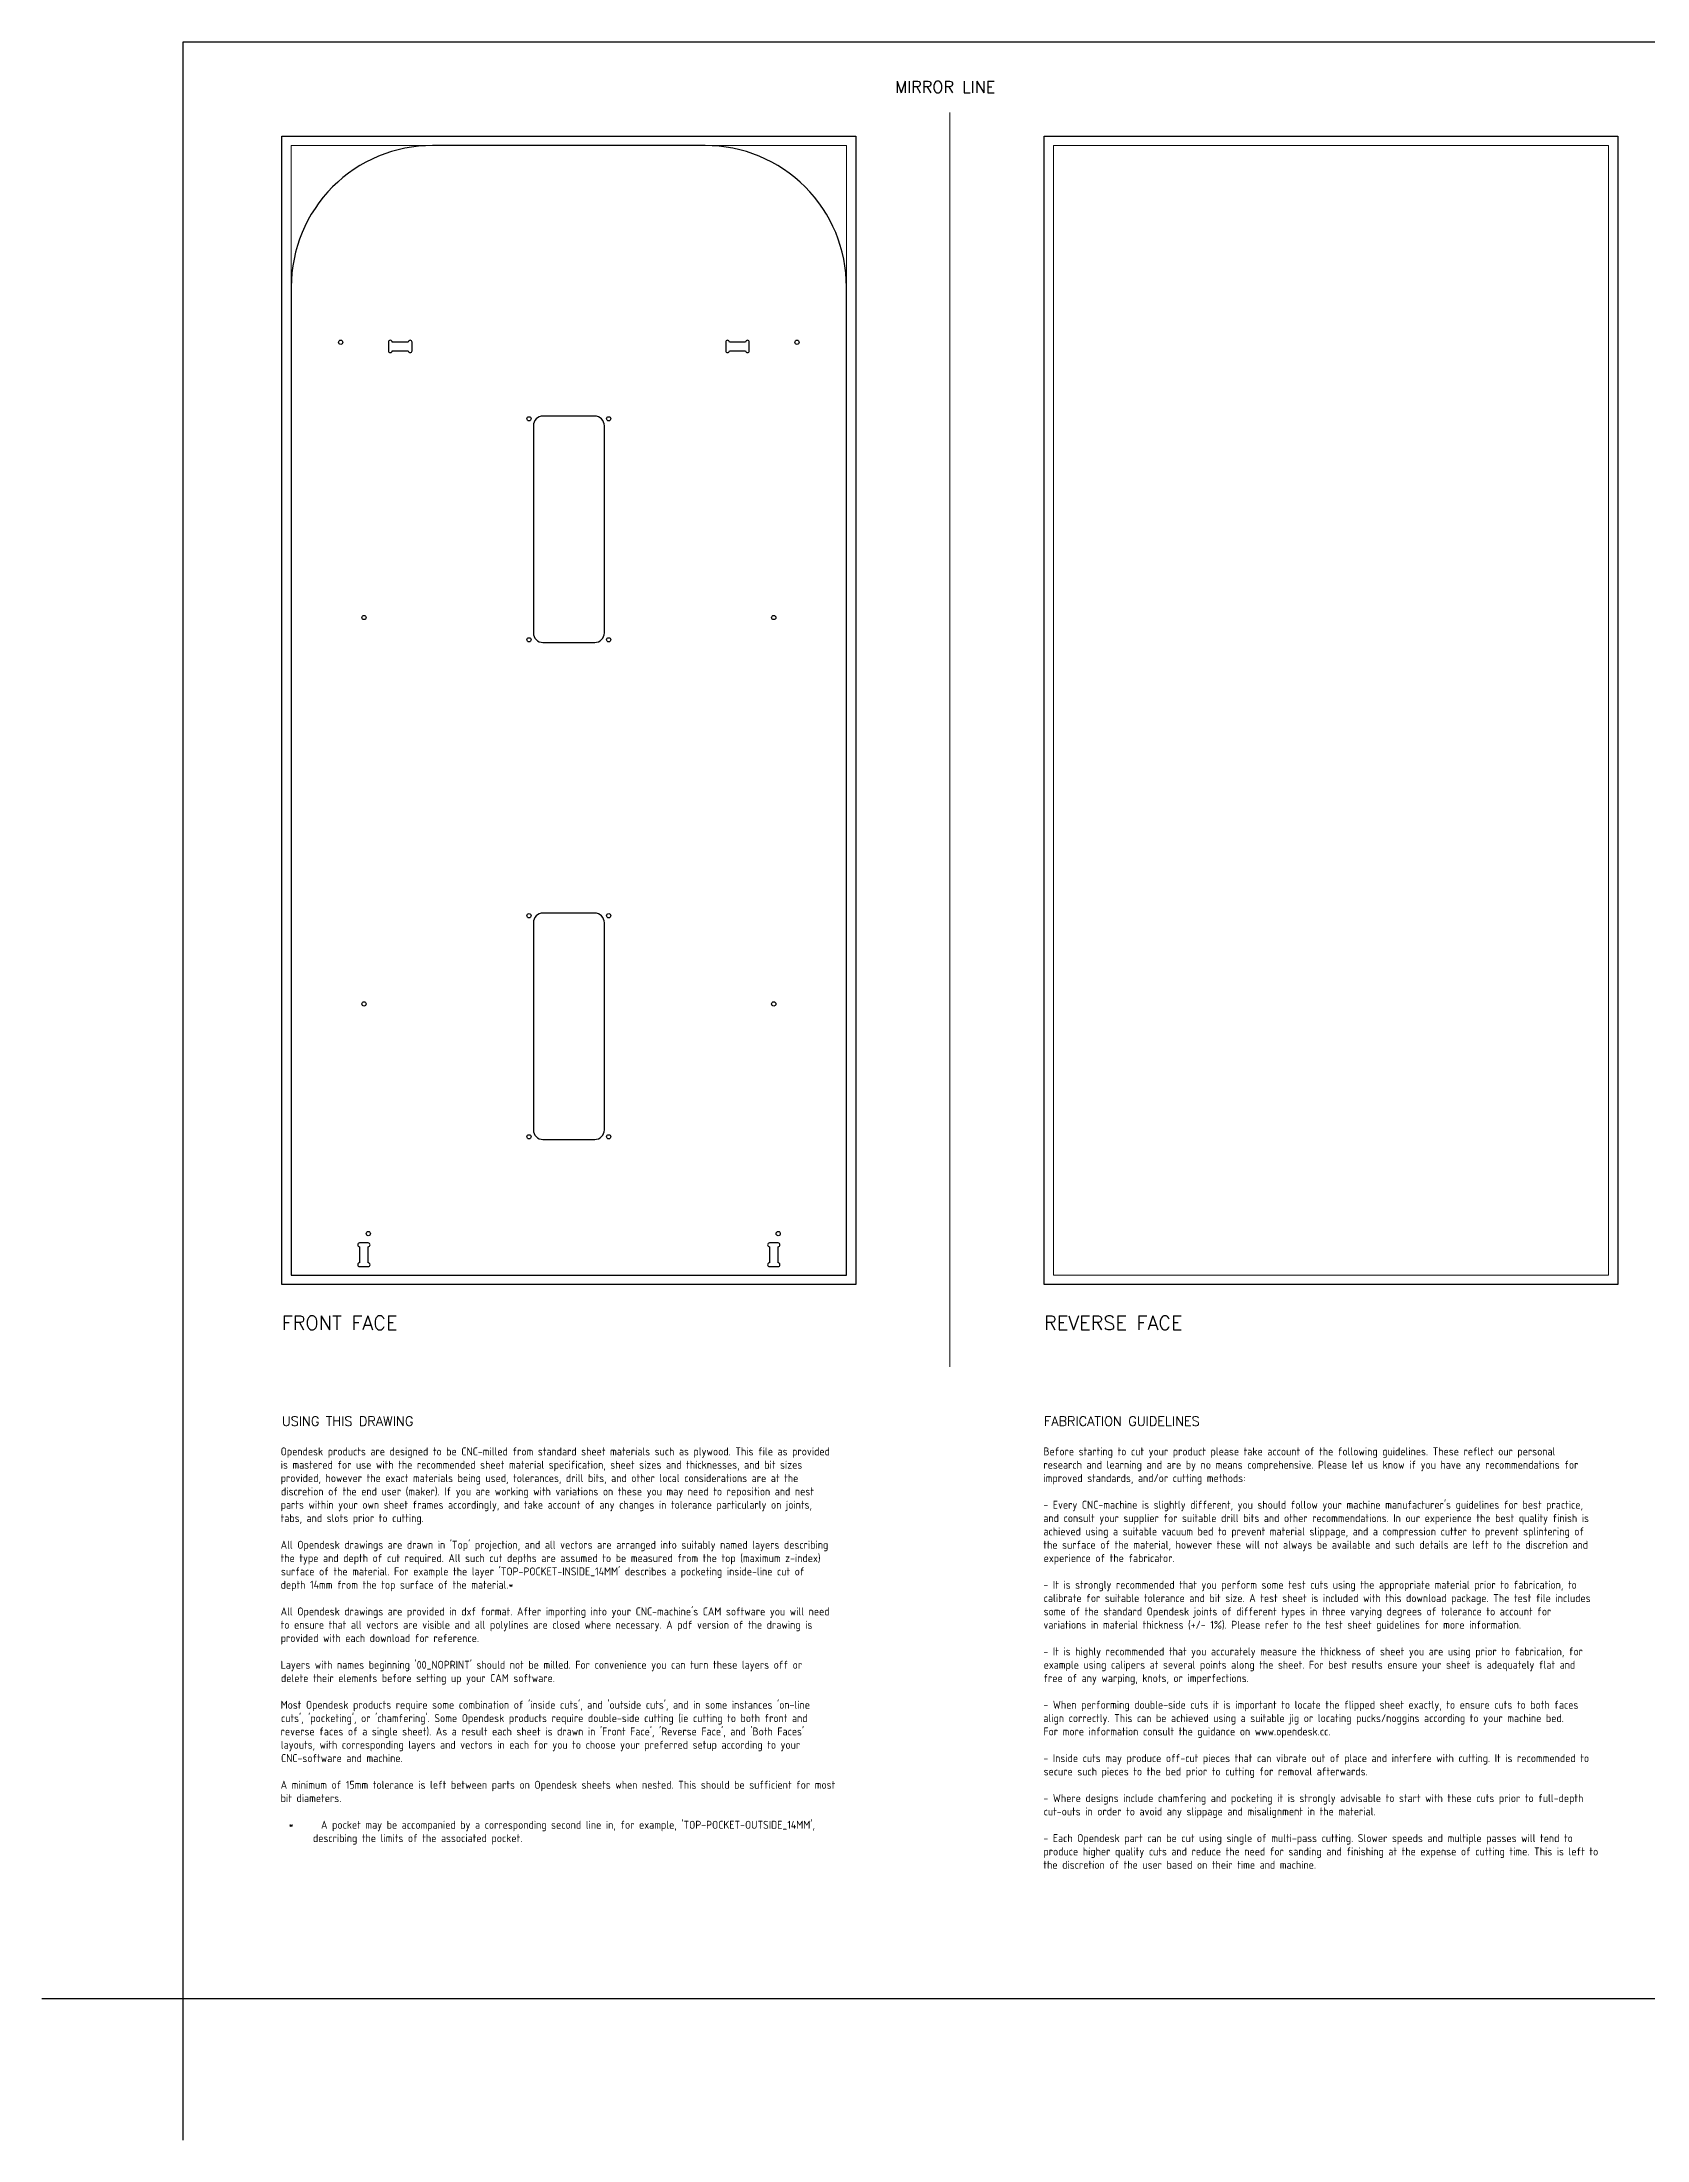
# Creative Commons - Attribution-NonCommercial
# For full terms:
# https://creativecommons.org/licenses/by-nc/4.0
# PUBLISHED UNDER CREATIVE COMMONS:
# Model space of a CAD drawing. Header units: millimetres. Extents: x -300 to 5880, y -300 to 4158.
# Drawn here: x -300 to 3112, y -300 to 4158 of the extents above; entities that cross this region are included whole.
import ezdxf
from ezdxf.enums import TextEntityAlignment as Align

# ---------------------------------------------------------------- set-up
doc = ezdxf.new("R2010")
doc.units = ezdxf.units.MM
doc.layers.add('00-NOPRINT_TEXT', color=7, linetype='Continuous', lineweight=25)
doc.layers.add('00_NOPRINT_TOLERANCE', color=7, linetype='Continuous', lineweight=5)
for name, color, linetype, lineweight, true_color in [('BOARD_$TH-NOMINAL', 3, 'Continuous', 30, 0x00ff00), ('TOP-CUT-INSIDE_18.000MM', 1, 'Continuous', 25, 0xff1c00), ('TOP-CUT-OUTSIDE_18.000MM', 220, 'Continuous', 25, 0xff00d1), ('TOP-HOLE-9.000MM-DIAM_13.000MM', 190, 'Continuous', 25, 0x9500ff), ('TOP-POCKET-INSIDE_9.000MM', 60, 'Continuous', 25, 0xb0ff00)]:
    doc.layers.add(name, color=color, linetype=linetype, lineweight=lineweight, true_color=true_color)
doc.layers.add('TOP-CHAMFER-12.000MM', color=114, linetype='Continuous')
doc.styles.add('OD-ISOCP-17_240', font='isocp.shx')
doc.styles.add('OD-ISOCP-17_241', font='isocp.shx')
doc.styles.add('OD-ISOCP-17_242', font='isocp.shx')
doc.styles.add('OD-ISOCP-17_243', font='isocp.shx')
doc.styles.add('OD-ISOCP-17_244', font='isocp.shx')
doc.styles.add('OD-ISOCP-17_245', font='isocp.shx')
doc.styles.add('OD-ISOCP-17_246', font='isocp.shx')
doc.styles.add('OD-ISOCP-17_247', font='isocp.shx')
doc.styles.add('OD-ISOCP-17_248', font='isocp.shx')
doc.styles.add('OD-ISOCP-17_249', font='isocp.shx')
doc.styles.add('OD-ISOCP-17_250', font='isocp.shx')
doc.styles.add('OD-ISOCP-17_251', font='isocp.shx')
doc.styles.add('OD-ISOCP-17_252', font='isocp.shx')
doc.styles.add('OD-ISOCP-17_253', font='isocp.shx')
doc.styles.add('OD-ISOCP-17_254', font='isocp.shx')
doc.styles.add('OD-ISOCP-17_255', font='isocp.shx')
doc.styles.add('OD-ISOCP-17_256', font='isocp.shx')
doc.styles.add('OD-ISOCP-17_257', font='isocp.shx')
doc.styles.add('OD-ISOCP-17_258', font='isocp.shx')
doc.styles.add('OD-ISOCP-17_259', font='isocp.shx')
doc.styles.add('OD-ISOCP-17_260', font='isocp.shx')
doc.styles.add('OD-ISOCP-17_261', font='isocp.shx')
doc.styles.add('OD-ISOCP-17_262', font='isocp.shx')
doc.styles.add('OD-ISOCP-17_263', font='isocp.shx')
doc.styles.add('OD-ISOCP-17_264', font='isocp.shx')
doc.styles.add('OD-ISOCP-17_265', font='isocp.shx')
doc.styles.add('OD-ISOCP-17_266', font='isocp.shx')
doc.styles.add('OD-ISOCP-17_267', font='isocp.shx')
doc.styles.add('OD-ISOCP-17_268', font='isocp.shx')
doc.styles.add('OD-ISOCP-17_269', font='isocp.shx')
doc.styles.add('OD-ISOCP-17_270', font='isocp.shx')
doc.styles.add('OD-ISOCP-17_271', font='isocp.shx')
doc.styles.add('OD-ISOCP-17_272', font='isocp.shx')
doc.styles.add('OD-ISOCP-17_273', font='isocp.shx')
doc.styles.add('OD-ISOCP-17_274', font='isocp.shx')
doc.styles.add('OD-ISOCP-17_275', font='isocp.shx')
doc.styles.add('OD-ISOCP-17_276', font='isocp.shx')
doc.styles.add('OD-ISOCP-17_277', font='isocp.shx')
doc.styles.add('OD-ISOCP-17_278', font='isocp.shx')
doc.styles.add('OD-ISOCP-17_279', font='isocp.shx')
doc.styles.add('OD-ISOCP-17_280', font='isocp.shx')
doc.styles.add('OD-ISOCP-17_281', font='isocp.shx')
doc.styles.add('OD-ISOCP-17_282', font='isocp.shx')
doc.styles.add('OD-ISOCP-17_283', font='isocp.shx')
doc.styles.add('OD-ISOCP-17_284', font='isocp.shx')
doc.styles.add('OD-ISOCP-17_285', font='isocp.shx')
doc.styles.add('OD-ISOCP-17_286', font='isocp.shx')
doc.styles.add('OD-ISOCP-17_287', font='isocp.shx')
doc.styles.add('OD-ISOCP-17_288', font='isocp.shx')
doc.styles.add('OD-SIMPLEX-20_87', font='simplex.shx')
doc.styles.add('OD-SIMPLEX-20_88', font='simplex.shx')
doc.styles.add('OD-SIMPLEX-25_89', font='simplex.shx')
doc.styles.add('OD-SIMPLEX-30_88', font='simplex.shx')
doc.styles.add('OD-SIMPLEX-30_89', font='simplex.shx')

# ---------------------------------------------------------------- blocks, each defined once
blk = doc.blocks.new('Borders Opendesk_7')
at = {"layer": '00-NOPRINT_TEXT'}
for p, q in [((0, 4158), (5880, 4158)), ((0, 0), (0, 4158)), ((0, 0), (-300, 0)), ((0, -300), (0, 0)), ((5880, 0), (0, 0))]:
    blk.add_line(p, q, dxfattribs=at)
at = {"layer": '00_NOPRINT_TOLERANCE', "ltscale": 0.379043}
blk.add_line((1630, 1343.2), (1630, 4008), dxfattribs=at)
at = {"layer": '00_NOPRINT_TOLERANCE', "ltscale": 0.379202}
for p, q in [((210, 3958), (1430, 3958)), ((210, 1518), (210, 3958)), ((1430, 3958), (1430, 1518)), ((1830, 3958), (3050, 3958)), ((1830, 1518), (1830, 3958)), ((3050, 3958), (3050, 1518)), ((1430, 1518), (210, 1518)), ((3050, 1518), (1830, 1518))]:
    blk.add_line(p, q, dxfattribs=at)
at = {"layer": '00_NOPRINT_TOLERANCE', "ltscale": 0.380876}
for p, q in [((230, 3938), (1410, 3938)), ((1850, 3938), (3030, 3938)), ((1410, 1538), (230, 1538)), ((3030, 1538), (1850, 1538))]:
    blk.add_line(p, q, dxfattribs=at)
at = {"layer": '00_NOPRINT_TOLERANCE', "ltscale": 0.380023}
for p, q in [((230, 1538), (230, 3938)), ((1410, 3938), (1410, 1538)), ((1850, 1538), (1850, 3938)), ((3030, 3938), (3030, 1538))]:
    blk.add_line(p, q, dxfattribs=at)
at = {"layer": 'BOARD_$TH-NOMINAL'}
for p, q in [((210, 3958), (1430, 3958)), ((210, 1518), (210, 3958)), ((1430, 3958), (1430, 1518)), ((1830, 3958), (3050, 3958)), ((1830, 1518), (1830, 3958)), ((3050, 3958), (3050, 1518)), ((1430, 1518), (210, 1518)), ((3050, 1518), (1830, 1518))]:
    blk.add_line(p, q, dxfattribs=at)
at = {"layer": '00-NOPRINT_TEXT', "style": 'OD-SIMPLEX-25_89'}
blk.add_text('MIRROR LINE', height=25, dxfattribs=at).set_placement((1513.3, 4049.9))
at = {"layer": '00-NOPRINT_TEXT', "color": 7}
for s, height, style, p in [('FRONT FACE', 30, 'OD-SIMPLEX-30_89', (210, 1451.3)), ('REVERSE FACE', 30, 'OD-SIMPLEX-30_88', (1830, 1451.3)), ('USING THIS DRAWING', 20, 'OD-SIMPLEX-20_88', (210, 1237.4)), ('FABRICATION GUIDELINES', 20, 'OD-SIMPLEX-20_87', (1830, 1237.4))]:
    blk.add_text(s, height=height, dxfattribs=dict(at, style=style)).set_placement(p, align=Align.TOP_LEFT)
for s, style, p in [('Opendesk products are designed to be CNC-milled from standard sheet materials such as plywood. This file as provided', 'OD-ISOCP-17_265', (207.4, 1154.7)), ('Before starting to cut your product please take account of the following guidelines. These reflect our personal', 'OD-ISOCP-17_240', (1828.7, 1154.7)), ('is mastered for use with the recommended sheet material specification, sheet sizes and thicknesses, and bit sizes', 'OD-ISOCP-17_266', (207.4, 1126.3)), ('provided, however the exact materials being used, tolerances, drill bits, and other local considerations are at the', 'OD-ISOCP-17_267', (207.4, 1098)), ('research and learning and are by no means comprehensive. Please let us know if you have any recommendations for', 'OD-ISOCP-17_241', (1828.7, 1126.3)), ('improved standards, and/or cutting methods:', 'OD-ISOCP-17_242', (1828.7, 1098)), ('discretion of the end user (maker). If you are working with variations on these you may need to reposition and nest', 'OD-ISOCP-17_268', (208.1, 1069.7)), ('tabs, and slots prior to cutting.', 'OD-ISOCP-17_270', (207.4, 1013)), ('parts within your own sheet frames accordingly, and take account of any changes in tolerance particularly on joints,', 'OD-ISOCP-17_269', (207.4, 1041.3)), ("- Every CNC-machine is slightly different, you should follow your machine manufacturer's guidelines for best practice,", 'OD-ISOCP-17_243', (1828.7, 1041.3)), ('and consult your supplier for suitable drill bits and other recommendations. In our experience the best quality finish is', 'OD-ISOCP-17_244', (1828.7, 1013)), ('achieved using a suitable vacuum bed to prevent material slippage, and a compression cutter to prevent splintering of', 'OD-ISOCP-17_245', (1828.7, 984.7)), ('the type and depth of cut required. All such cut depths are assumed to be measured from the top (maximum z-index)', 'OD-ISOCP-17_272', (207.4, 928)), ("All Opendesk drawings are drawn in 'Top' projection, and all vectors are arranged into suitably named layers describing", 'OD-ISOCP-17_271', (207.4, 956.3)), ('the surface of the material, however these will not always be available and such details are left to the discretion and', 'OD-ISOCP-17_246', (1828.7, 956.3)), ('experience of the fabricator.', 'OD-ISOCP-17_247', (1829.2, 928)), ("surface of the material. For example the layer 'TOP-POCKET-INSIDE_14MM' describes a pocketing inside-line cut of", 'OD-ISOCP-17_273', (208, 899.7)), ('depth 14mm from the top surface of the material.*', 'OD-ISOCP-17_274', (207.4, 871.3)), ('- It is strongly recommended that you perform some test cuts using the appropriate material prior to fabrication, to', 'OD-ISOCP-17_248', (1828.7, 871.3)), ('calibrate for suitable tolerance and bit size. A test sheet is included with this download package. The test file includes', 'OD-ISOCP-17_249', (1829.3, 843)), ('to ensure that all vectors are visible and all polylines are closed where necessary. A pdf version of the drawing is', 'OD-ISOCP-17_276', (207.4, 786.3)), ("All Opendesk drawings are provided in dxf format. After importing into your CNC-machine's CAM software you will need", 'OD-ISOCP-17_275', (207.4, 814.7)), ('variations in material thickness (+/- 1%). Please refer to the test sheet guidelines for more information.', 'OD-ISOCP-17_251', (1828.7, 786.3)), ('some of the standard Opendesk joints of different types in three varying degrees of tolerance to account for', 'OD-ISOCP-17_250', (1829.2, 814.7)), ('provided with each download for reference.', 'OD-ISOCP-17_277', (207.4, 758)), ("Layers with names beginning '00_NOPRINT' should not be milled. For convenience you can turn these layers off or", 'OD-ISOCP-17_278', (207.4, 701.3)), ('- It is highly recommended that you accurately measure the thickness of sheet you are using prior to fabrication, for', 'OD-ISOCP-17_252', (1828.7, 729.7)), ('example using calipers at several points along the sheet. For best results ensure your sheet is adequately flat and', 'OD-ISOCP-17_253', (1829.2, 701.3)), ('delete their elements before setting up your CAM software.', 'OD-ISOCP-17_279', (208.1, 673)), ('free of any warping, knots, or imperfections.', 'OD-ISOCP-17_254', (1828.7, 673)), ("Most Opendesk products require some combination of 'inside cuts', and 'outside cuts', and in some instances 'on-line", 'OD-ISOCP-17_280', (207.4, 616.3)), ('- When performing double-side cuts it is important to locate the flipped sheet exactly, to ensure cuts to both faces', 'OD-ISOCP-17_255', (1828.7, 616.3)), ("reverse faces of a single sheet). As a result each sheet is drawn in 'Front Face', 'Reverse Face', and 'Both Faces'", 'OD-ISOCP-17_282', (207.4, 559.7)), ("cuts', 'pocketing', or 'chamfering'. Some Opendesk products require double-side cutting (ie cutting to both front and", 'OD-ISOCP-17_281', (208.1, 588)), ('align correctly. This can be achieved using a suitable jig or locating pucks/noggins according to your machine bed.', 'OD-ISOCP-17_256', (1828.7, 588)), ('layouts, with corresponding layers and vectors in each for you to choose your preferred setup according to your', 'OD-ISOCP-17_283', (207.8, 531.3)), ('For more information consult the guidance on www.opendesk.cc.', 'OD-ISOCP-17_257', (1828.7, 559.7)), ('CNC-software and machine.', 'OD-ISOCP-17_284', (208.2, 503)), ('- Inside cuts may produce off-cut pieces that can vibrate out of place and interfere with cutting. It is recommended to', 'OD-ISOCP-17_258', (1828.7, 503)), ('secure such pieces to the bed prior to cutting for removal afterwards.', 'OD-ISOCP-17_259', (1829.2, 474.7)), ('A minimum of 15mm tolerance is left between parts on Opendesk sheets when nested. This should be sufficient for most', 'OD-ISOCP-17_285', (207.4, 446.3)), ('bit diameters.', 'OD-ISOCP-17_286', (207.4, 418)), ('- Where designs include chamfering and pocketing it is strongly advisable to start with these cuts prior to full-depth', 'OD-ISOCP-17_260', (1828.7, 418)), ('cut-outs in order to avoid any slippage and misalignment in the material.', 'OD-ISOCP-17_261', (1829.3, 389.7)), ("*      A pocket may be accompanied by a corresponding second line in, for example, 'TOP-POCKET-OUTSIDE_14MM',", 'OD-ISOCP-17_287', (224.4, 361.3)), ('describing the limits of the associated pocket.', 'OD-ISOCP-17_288', (276.1, 333)), ('- Each Opendesk part can be cut using single of multi-pass cutting. Slower speeds and multiple passes will tend to', 'OD-ISOCP-17_262', (1828.7, 333)), ('produce higher quality cuts and reduce the need for sanding and finishing at the expense of cutting time. This is left to', 'OD-ISOCP-17_263', (1828.7, 304.7)), ('the discretion of the user based on their time and machine.', 'OD-ISOCP-17_264', (1828.7, 276.3))]:
    blk.add_text(s, height=17, dxfattribs=dict(at, style=style)).set_placement(p)

msp = doc.modelspace()

# ---------------------------------------------------------------- linework, layer by layer
at = {"layer": 'TOP-CHAMFER-12.000MM'}
msp.add_lwpolyline([(1410, 1538), (1410, 3638, 0.414214), (1110, 3938), (530, 3938, 0.414214), (230, 3638), (230, 1538)], format="xyb", dxfattribs=at)
at = {"layer": 'TOP-CUT-INSIDE_18.000MM'}
for points in [[(765, 2882), (875, 2882, 0.414214), (895.5, 2902.5), (895.5, 3342.5, 0.414214), (875, 3363), (765, 3363, 0.414214), (744.5, 3342.5), (744.5, 2902.5, 0.414214)], [(875, 1826, 0.414214), (895.5, 1846.5), (895.5, 2286.5, 0.414214), (875, 2307), (765, 2307, 0.414214), (744.5, 2286.5), (744.5, 1846.5, 0.414214), (765, 1826)]]:
    msp.add_lwpolyline(points, format="xyb", close=True, dxfattribs=at)
at = {"layer": 'TOP-CUT-OUTSIDE_18.000MM'}
msp.add_lwpolyline([(230, 3638), (230, 1538), (1410, 1538), (1410, 3638, 0.414214), (1110, 3938), (530, 3938, 0.414214)], format="xyb", close=True, dxfattribs=at)
at = {"layer": 'TOP-HOLE-9.000MM-DIAM_13.000MM'}
for centre in [(335, 3520), (1305, 3520), (735.3, 3357.3), (904.7, 3357.3), (384.5, 2935), (1255.5, 2935), (735.3, 2887.7), (904.7, 2887.7), (735.3, 2301.3), (904.7, 2301.3), (384.5, 2114), (1255.5, 2114), (735.3, 1831.7), (904.7, 1831.7), (393.7, 1626), (1265, 1626)]:
    msp.add_circle(centre, 4.5, dxfattribs=at)
at = {"layer": 'TOP-POCKET-INSIDE_9.000MM'}
for points in [[(444.4, 3502), (478.6, 3502, 1), (486.6, 3502), (486.6, 3520.2, 1), (478.6, 3520.2), (444.4, 3520.2, 1), (436.4, 3520.2), (436.4, 3502, 1), (444.4, 3502)], [(375.2, 1555.9), (393.4, 1555.9, 1), (393.4, 1563.9), (393.4, 1598.1, 1), (393.4, 1606.1), (375.2, 1606.1, 1), (375.2, 1598.1), (375.2, 1563.9, 1), (375.2, 1555.9)], [(1246.5, 1555.9), (1264.7, 1555.9, 1), (1264.7, 1563.9), (1264.7, 1598.1, 1), (1264.7, 1606.1), (1246.5, 1606.1, 1), (1246.5, 1598.1), (1246.5, 1563.9, 1), (1246.5, 1555.9)]]:
    msp.add_lwpolyline(points, format="xyb", dxfattribs=at)
msp.add_lwpolyline([(1153.4, 3520.2), (1153.4, 3502, 1), (1161.4, 3502), (1195.6, 3502, 1), (1203.6, 3502), (1203.6, 3520.2, 1), (1195.6, 3520.2), (1161.4, 3520.2, 1)], format="xyb", close=True, dxfattribs=at)

# ---------------------------------------------------------------- block references
msp.add_blockref('Borders Opendesk_7', (0, 0))

doc.saveas('drawing.dxf')
